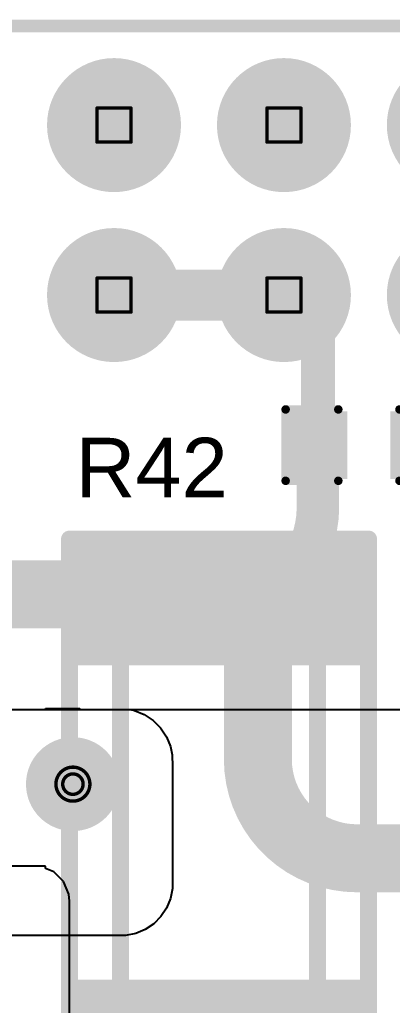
# Model space of a CAD drawing. Header units: inches. Extents: x 0 to 11.3, y 0 to 5.5.
# Drawn here: x 2.36 to 2.579, y 1.973 to 2.553 of the extents above; entities that cross this region are included whole.
import ezdxf

# ---------------------------------------------------------------- set-up
doc = ezdxf.new("R2010")
doc.units = ezdxf.units.IN
doc.header["$MEASUREMENT"] = 0
for name, color, linetype in [('Board Outline', 216, 'Continuous'), ('Bottom Layer', 5, 'Continuous'), ('Bottom Overlay', 54, 'Continuous'), ('Bottom Paste', 16, 'Continuous'), ('Bottom Solder', 6, 'Continuous'), ('Drill Drawing', 1, 'Continuous'), ('Multi-Layer', 9, 'Continuous'), ('Pad Holes', 156, 'Continuous'), ('Top Layer', 1, 'Continuous'), ('Top Overlay', 2, 'Continuous'), ('Top Paste', 8, 'Continuous'), ('Top Solder', 216, 'Continuous'), ('Via Holes', 16, 'Continuous')]:
    doc.layers.add(name, color=color, linetype=linetype)
doc.styles.add('Arial', font='', dxfattribs={"height": 0.2})
doc.styles.get('Arial').set_extended_font_data('Arial')

# ---------------------------------------------------------------- blocks, each defined once
blk = doc.blocks.new('SFH11_PBPC_D12_RA_BK_7')
at = {"layer": 'Bottom Layer'}
h = blk.add_hatch(color=5, dxfattribs=at)
edge = h.paths.add_edge_path()
edge.add_arc((-0.35, 0.05), 0.03543, 0, 360)
h = blk.add_hatch(color=5, dxfattribs=at)
edge = h.paths.add_edge_path()
edge.add_arc((-0.25, 0.05), 0.03543, 0, 360)
h = blk.add_hatch(color=5, dxfattribs=at)
edge = h.paths.add_edge_path()
edge.add_arc((-0.35, -0.05), 0.03543, 0, 360)
h = blk.add_hatch(color=5, dxfattribs=at)
edge = h.paths.add_edge_path()
edge.add_arc((-0.25, -0.05), 0.03543, 0, 360)
at = {"layer": 'Bottom Solder'}
h = blk.add_hatch(color=6, dxfattribs=at)
edge = h.paths.add_edge_path()
edge.add_arc((-0.45, 0.05), 0.03943, 0, 360)
h = blk.add_hatch(color=6, dxfattribs=at)
edge = h.paths.add_edge_path()
edge.add_arc((-0.35, 0.05), 0.03943, 0, 360)
h = blk.add_hatch(color=6, dxfattribs=at)
edge = h.paths.add_edge_path()
edge.add_arc((-0.25, 0.05), 0.03943, 0, 360)
h = blk.add_hatch(color=6, dxfattribs=at)
edge = h.paths.add_edge_path()
edge.add_arc((-0.45, -0.05), 0.03943, 0, 360)
h = blk.add_hatch(color=6, dxfattribs=at)
edge = h.paths.add_edge_path()
edge.add_arc((-0.35, -0.05), 0.03943, 0, 360)
h = blk.add_hatch(color=6, dxfattribs=at)
edge = h.paths.add_edge_path()
edge.add_arc((-0.25, -0.05), 0.03943, 0, 360)
at = {"layer": 'Multi-Layer'}
h = blk.add_hatch(color=9, dxfattribs=at)
edge = h.paths.add_edge_path()
edge.add_arc((-0.35, 0.05), 0.03543, 0, 360)
h = blk.add_hatch(color=9, dxfattribs=at)
edge = h.paths.add_edge_path()
edge.add_arc((-0.25, 0.05), 0.03543, 0, 360)
h = blk.add_hatch(color=9, dxfattribs=at)
edge = h.paths.add_edge_path()
edge.add_arc((-0.35, -0.05), 0.03543, 0, 360)
h = blk.add_hatch(color=9, dxfattribs=at)
edge = h.paths.add_edge_path()
edge.add_arc((-0.25, -0.05), 0.03543, 0, 360)
at = {"layer": 'Pad Holes'}
h = blk.add_hatch(color=7, dxfattribs=at)
edge = h.paths.add_edge_path()
edge.add_arc((-0.35, 0.05), 0.02008, 0, 360)
h = blk.add_hatch(color=7, dxfattribs=at)
edge = h.paths.add_edge_path()
edge.add_arc((-0.25, 0.05), 0.02008, 0, 360)
h = blk.add_hatch(color=7, dxfattribs=at)
edge = h.paths.add_edge_path()
edge.add_arc((-0.35, -0.05), 0.02008, 0, 360)
h = blk.add_hatch(color=7, dxfattribs=at)
edge = h.paths.add_edge_path()
edge.add_arc((-0.25, -0.05), 0.02008, 0, 360)
at = {"layer": 'Top Layer'}
h = blk.add_hatch(color=1, dxfattribs=at)
edge = h.paths.add_edge_path()
edge.add_arc((-0.35, 0.05), 0.03543, 0, 360)
h = blk.add_hatch(color=1, dxfattribs=at)
edge = h.paths.add_edge_path()
edge.add_arc((-0.25, 0.05), 0.03543, 0, 360)
h = blk.add_hatch(color=1, dxfattribs=at)
edge = h.paths.add_edge_path()
edge.add_arc((-0.35, -0.05), 0.03543, 0, 360)
h = blk.add_hatch(color=1, dxfattribs=at)
edge = h.paths.add_edge_path()
edge.add_arc((-0.25, -0.05), 0.03543, 0, 360)
at = {"layer": 'Top Solder'}
h = blk.add_hatch(color=216, dxfattribs=at)
edge = h.paths.add_edge_path()
edge.add_arc((-0.45, 0.05), 0.03943, 0, 360)
h = blk.add_hatch(color=216, dxfattribs=at)
edge = h.paths.add_edge_path()
edge.add_arc((-0.35, 0.05), 0.03943, 0, 360)
h = blk.add_hatch(color=216, dxfattribs=at)
edge = h.paths.add_edge_path()
edge.add_arc((-0.25, 0.05), 0.03943, 0, 360)
h = blk.add_hatch(color=216, dxfattribs=at)
edge = h.paths.add_edge_path()
edge.add_arc((-0.45, -0.05), 0.03943, 0, 360)
h = blk.add_hatch(color=216, dxfattribs=at)
edge = h.paths.add_edge_path()
edge.add_arc((-0.35, -0.05), 0.03943, 0, 360)
h = blk.add_hatch(color=216, dxfattribs=at)
edge = h.paths.add_edge_path()
edge.add_arc((-0.25, -0.05), 0.03943, 0, 360)
blk = doc.blocks.new('RES_2512_12')
at = {"layer": 'Top Layer'}
for points in [[(-0.15945, 0.06693), (-0.09646, 0.06693), (-0.09646, -0.06693), (-0.15945, -0.06693)], [(0.09646, 0.06693), (0.15945, 0.06693), (0.15945, -0.06693), (0.09646, -0.06693)]]:
    blk.add_hatch(color=1, dxfattribs=at).paths.add_polyline_path(points)
at = {"layer": 'Top Paste'}
for points in [[(-0.15945, 0.06693), (-0.09646, 0.06693), (-0.09646, -0.06693), (-0.15945, -0.06693)], [(0.09646, 0.06693), (0.15945, 0.06693), (0.15945, -0.06693), (0.09646, -0.06693)]]:
    blk.add_hatch(color=8, dxfattribs=at).paths.add_polyline_path(points)
at = {"layer": 'Top Solder'}
for points in [[(-0.16345, 0.07093), (-0.09246, 0.07093), (-0.09246, -0.07093), (-0.16345, -0.07093)], [(0.09246, 0.07093), (0.16345, 0.07093), (0.16345, -0.07093), (0.09246, -0.07093)]]:
    blk.add_hatch(color=216, dxfattribs=at).paths.add_polyline_path(points)
at = {"layer": 'Top Overlay'}
for points in [[(-0.167, 0.073, 0.01, 0.01, 0), (-0.167, -0.073, 0.01, 0.01, 0)], [(-0.167, 0.073, 0.01, 0.01, 0), (0.16679, 0.073, 0.01, 0.01, 0)], [(0.16679, 0.073, 0.01, 0.01, 0), (0.16679, -0.073, 0.01, 0.01, 0)], [(-0.167, -0.073, 0.01, 0.01, 0), (0.16679, -0.073, 0.01, 0.01, 0)]]:
    blk.add_lwpolyline(points, format="xyseb", dxfattribs=at)
for points in [[(-0.1695, 0.073, 0.005, 0.005, 1), (-0.1645, 0.073, 0.005, 0.005, 1)], [(-0.1695, 0.073, 0.005, 0.005, 1), (-0.1645, 0.073, 0.005, 0.005, 1)], [(0.16429, 0.073, 0.005, 0.005, 1), (0.16929, 0.073, 0.005, 0.005, 1)], [(0.16429, 0.073, 0.005, 0.005, 1), (0.16929, 0.073, 0.005, 0.005, 1)], [(-0.1695, -0.073, 0.005, 0.005, 1), (-0.1645, -0.073, 0.005, 0.005, 1)], [(-0.1695, -0.073, 0.005, 0.005, 1), (-0.1645, -0.073, 0.005, 0.005, 1)], [(0.16429, -0.073, 0.005, 0.005, 1), (0.16929, -0.073, 0.005, 0.005, 1)], [(0.16429, -0.073, 0.005, 0.005, 1), (0.16929, -0.073, 0.005, 0.005, 1)]]:
    blk.add_lwpolyline(points, format="xyseb", close=True, dxfattribs=at)
blk = doc.blocks.new('RES_2512_B_15')
at = {"layer": 'Bottom Layer'}
for points in [[(-0.15945, 0.06693), (-0.09646, 0.06693), (-0.09646, -0.06693), (-0.15945, -0.06693)], [(0.09646, 0.06693), (0.15945, 0.06693), (0.15945, -0.06693), (0.09646, -0.06693)]]:
    blk.add_hatch(color=5, dxfattribs=at).paths.add_polyline_path(points)
at = {"layer": 'Bottom Paste'}
for points in [[(-0.15945, 0.06693), (-0.09646, 0.06693), (-0.09646, -0.06693), (-0.15945, -0.06693)], [(0.09646, 0.06693), (0.15945, 0.06693), (0.15945, -0.06693), (0.09646, -0.06693)]]:
    blk.add_hatch(color=16, dxfattribs=at).paths.add_polyline_path(points)
at = {"layer": 'Bottom Solder'}
for points in [[(-0.16345, 0.07093), (-0.09246, 0.07093), (-0.09246, -0.07093), (-0.16345, -0.07093)], [(0.09246, 0.07093), (0.16345, 0.07093), (0.16345, -0.07093), (0.09246, -0.07093)]]:
    blk.add_hatch(color=6, dxfattribs=at).paths.add_polyline_path(points)
at = {"layer": 'Bottom Overlay'}
for points in [[(-0.167, 0.073, 0.01, 0.01, 0), (-0.167, -0.073, 0.01, 0.01, 0)], [(-0.167, 0.073, 0.01, 0.01, 0), (0.16679, 0.073, 0.01, 0.01, 0)], [(0.16679, 0.073, 0.01, 0.01, 0), (0.16679, -0.073, 0.01, 0.01, 0)], [(-0.167, -0.073, 0.01, 0.01, 0), (0.16679, -0.073, 0.01, 0.01, 0)]]:
    blk.add_lwpolyline(points, format="xyseb", dxfattribs=at)
for points in [[(-0.1695, 0.073, 0.005, 0.005, 1), (-0.1645, 0.073, 0.005, 0.005, 1)], [(-0.1695, 0.073, 0.005, 0.005, 1), (-0.1645, 0.073, 0.005, 0.005, 1)], [(0.16429, 0.073, 0.005, 0.005, 1), (0.16929, 0.073, 0.005, 0.005, 1)], [(0.16429, 0.073, 0.005, 0.005, 1), (0.16929, 0.073, 0.005, 0.005, 1)], [(-0.1695, -0.073, 0.005, 0.005, 1), (-0.1645, -0.073, 0.005, 0.005, 1)], [(-0.1695, -0.073, 0.005, 0.005, 1), (-0.1645, -0.073, 0.005, 0.005, 1)], [(0.16429, -0.073, 0.005, 0.005, 1), (0.16929, -0.073, 0.005, 0.005, 1)], [(0.16429, -0.073, 0.005, 0.005, 1), (0.16929, -0.073, 0.005, 0.005, 1)]]:
    blk.add_lwpolyline(points, format="xyseb", close=True, dxfattribs=at)
blk = doc.blocks.new('C___0603_60')
at = {"layer": 'Top Layer'}
for points in [[(-0.015, 0.0175), (-0.015, -0.0175), (-0.045, -0.0175), (-0.045, 0.0175)], [(0.045, 0.0175), (0.045, -0.0175), (0.015, -0.0175), (0.015, 0.0175)]]:
    blk.add_hatch(color=1, dxfattribs=at).paths.add_polyline_path(points)
at = {"layer": 'Top Paste'}
for points in [[(-0.015, 0.0175), (-0.015, -0.0175), (-0.045, -0.0175), (-0.045, 0.0175)], [(0.045, 0.0175), (0.045, -0.0175), (0.015, -0.0175), (0.015, 0.0175)]]:
    blk.add_hatch(color=8, dxfattribs=at).paths.add_polyline_path(points)
at = {"layer": 'Top Solder'}
for points in [[(-0.01264, 0.01986), (-0.01264, -0.01986), (-0.04736, -0.01986), (-0.04736, 0.01986)], [(0.04736, 0.01986), (0.04736, -0.01986), (0.01264, -0.01986), (0.01264, 0.01986)]]:
    blk.add_hatch(color=216, dxfattribs=at).paths.add_polyline_path(points)
at = {"layer": 'Top Overlay'}
for points in [[(-0.049, 0.021, 0.005, 0.005, 0), (-0.049, -0.021, 0.005, 0.005, 0)], [(-0.018, 0.021, 0.005, 0.005, 0), (-0.049, 0.021, 0.005, 0.005, 0)], [(0.049, 0.021, 0.005, 0.005, 0), (0.018, 0.021, 0.005, 0.005, 0)], [(0.049, 0.021, 0.005, 0.005, 0), (0.049, -0.021, 0.005, 0.005, 0)], [(-0.018, -0.021, 0.005, 0.005, 0), (-0.049, -0.021, 0.005, 0.005, 0)], [(0.049, -0.021, 0.005, 0.005, 0), (0.018, -0.021, 0.005, 0.005, 0)]]:
    blk.add_lwpolyline(points, format="xyseb", dxfattribs=at)
for points in [[(-0.05025, 0.021, 0.0025, 0.0025, 1), (-0.04775, 0.021, 0.0025, 0.0025, 1)], [(-0.05025, 0.021, 0.0025, 0.0025, 1), (-0.04775, 0.021, 0.0025, 0.0025, 1)], [(-0.01925, 0.021, 0.0025, 0.0025, 1), (-0.01675, 0.021, 0.0025, 0.0025, 1)], [(0.01675, 0.021, 0.0025, 0.0025, 1), (0.01925, 0.021, 0.0025, 0.0025, 1)], [(0.04775, 0.021, 0.0025, 0.0025, 1), (0.05025, 0.021, 0.0025, 0.0025, 1)], [(0.04775, 0.021, 0.0025, 0.0025, 1), (0.05025, 0.021, 0.0025, 0.0025, 1)], [(-0.05025, -0.021, 0.0025, 0.0025, 1), (-0.04775, -0.021, 0.0025, 0.0025, 1)], [(-0.05025, -0.021, 0.0025, 0.0025, 1), (-0.04775, -0.021, 0.0025, 0.0025, 1)], [(-0.01925, -0.021, 0.0025, 0.0025, 1), (-0.01675, -0.021, 0.0025, 0.0025, 1)], [(0.01675, -0.021, 0.0025, 0.0025, 1), (0.01925, -0.021, 0.0025, 0.0025, 1)], [(0.04775, -0.021, 0.0025, 0.0025, 1), (0.05025, -0.021, 0.0025, 0.0025, 1)], [(0.04775, -0.021, 0.0025, 0.0025, 1), (0.05025, -0.021, 0.0025, 0.0025, 1)]]:
    blk.add_lwpolyline(points, format="xyseb", close=True, dxfattribs=at)

msp = doc.modelspace()

# ---------------------------------------------------------------- hatches: boundary and pattern name
at = {"layer": 'Bottom Layer'}
h = msp.add_hatch(color=5, dxfattribs=at)
edge = h.paths.add_edge_path()
edge.add_arc((2.39116, 2.10317), 0.02362, 0, 360)
at = {"layer": 'Bottom Solder'}
h = msp.add_hatch(color=6, dxfattribs=at)
edge = h.paths.add_edge_path()
edge.add_arc((2.39116, 2.10317), 0.02762, 0, 360)
at = {"layer": 'Top Layer'}
h = msp.add_hatch(color=1, dxfattribs=at)
edge = h.paths.add_edge_path()
edge.add_arc((2.39116, 2.10317), 0.02362, 0, 360)
at = {"layer": 'Top Solder'}
h = msp.add_hatch(color=216, dxfattribs=at)
edge = h.paths.add_edge_path()
edge.add_arc((2.39116, 2.10317), 0.02762, 0, 360)
at = {"layer": 'Via Holes'}
h = msp.add_hatch(color=7, dxfattribs=at)
edge = h.paths.add_edge_path()
edge.add_arc((2.39116, 2.10317), 0.01181, 0, 360)

# ---------------------------------------------------------------- linework, layer by layer
at = {"layer": 'Board Outline'}
msp.add_lwpolyline([(0.00984, 2.54921, 0.0075, 0.0075, 0), (4.32087, 2.54921, 0.0075, 0.0075, 0)], format="xyseb", dxfattribs=at)
at = {"layer": 'Bottom Layer'}
for p, q in [((2.18123, 2.147), (2.37509, 2.147)), ((2.37509, 2.147), (2.37509, 2.1477)), ((2.37509, 2.1477), (2.39523, 2.1477)), ((2.39523, 2.1477), (2.39523, 2.147)), ((2.39523, 2.147), (2.42479, 2.147)), ((2.42479, 2.147), (2.42737, 2.14649)), ((2.42737, 2.14649), (2.43314, 2.1441)), ((2.43314, 2.1441), (2.43832, 2.14063)), ((2.43832, 2.14063), (2.44274, 2.13622)), ((2.44274, 2.13622), (2.4462, 2.13103)), ((2.4462, 2.13103), (2.44859, 2.12527)), ((2.44859, 2.12527), (2.44957, 2.12035)), ((2.44957, 2.12035), (2.44957, 2.11785)), ((2.44957, 2.11785), (2.44981, 2.11603)), ((2.44981, 2.11603), (2.44981, 2.04172)), ((2.44981, 2.04172), (2.44863, 2.03579)), ((2.44863, 2.03579), (2.44632, 2.03022)), ((2.44632, 2.03022), (2.44297, 2.0252)), ((2.44297, 2.0252), (2.4387, 2.02093)), ((2.4387, 2.02093), (2.43368, 2.01757)), ((2.37509, 2.01409), (2.31794, 2.01409)), ((2.38309, 2.01409), (2.37509, 2.01409)), ((2.37509, 2.01409), (2.37509, 2.01409)), ((2.41916, 2.01409), (2.38309, 2.01409)), ((2.42218, 2.01409), (2.41916, 2.01409)), ((2.41916, 2.01409), (2.41916, 2.01409)), ((2.4281, 2.01526), (2.42218, 2.01409)), ((2.43368, 2.01757), (2.4281, 2.01526))]:
    msp.add_line(p, q, dxfattribs=at)
for points in [[(2.41535, 2.39095, 0.03, 0.03, 0), (2.51535, 2.39095, 0.03, 0.03, 0)], [(2.5, 2.11785, 0.04, 0.04, 0), (2.5, 2.20849, 0.04, 0.04, 0)], [(2.55832, 2.05953, 0.04, 0.04, -0.414214), (2.5, 2.11785, 0.04, 0.04, 0)], [(2.55832, 2.05953, 0.04, 0.04, 0), (2.65329, 2.05953, 0.04, 0.04, 0)]]:
    msp.add_lwpolyline(points, format="xyseb", dxfattribs=at)
for points in [[(2.40785, 2.39095, 0.015, 0.015, 1), (2.42285, 2.39095, 0.015, 0.015, 1)], [(2.50785, 2.39095, 0.015, 0.015, 1), (2.52285, 2.39095, 0.015, 0.015, 1)], [(2.49, 2.20849, 0.02, 0.02, 1), (2.51, 2.20849, 0.02, 0.02, 1)], [(2.49, 2.11785, 0.02, 0.02, 1), (2.51, 2.11785, 0.02, 0.02, 1)], [(2.49, 2.11785, 0.02, 0.02, 1), (2.51, 2.11785, 0.02, 0.02, 1)], [(2.54832, 2.05953, 0.02, 0.02, 1), (2.56832, 2.05953, 0.02, 0.02, 1)], [(2.54832, 2.05953, 0.02, 0.02, 1), (2.56832, 2.05953, 0.02, 0.02, 1)]]:
    msp.add_lwpolyline(points, format="xyseb", close=True, dxfattribs=at)
at = {"layer": 'Drill Drawing'}
for points in [[(2.40535, 2.50095, 0.002, 0.002, 0), (2.42535, 2.50095, 0.002, 0.002, 0)], [(2.40535, 2.48095, 0.002, 0.002, 0), (2.40535, 2.50095, 0.002, 0.002, 0)], [(2.42535, 2.48095, 0.002, 0.002, 0), (2.42535, 2.50095, 0.002, 0.002, 0)], [(2.50535, 2.50095, 0.002, 0.002, 0), (2.52535, 2.50095, 0.002, 0.002, 0)], [(2.50535, 2.48095, 0.002, 0.002, 0), (2.50535, 2.50095, 0.002, 0.002, 0)], [(2.52535, 2.48095, 0.002, 0.002, 0), (2.52535, 2.50095, 0.002, 0.002, 0)], [(2.40535, 2.48095, 0.002, 0.002, 0), (2.42535, 2.48095, 0.002, 0.002, 0)], [(2.50535, 2.48095, 0.002, 0.002, 0), (2.52535, 2.48095, 0.002, 0.002, 0)], [(2.40535, 2.40095, 0.002, 0.002, 0), (2.42535, 2.40095, 0.002, 0.002, 0)], [(2.40535, 2.38095, 0.002, 0.002, 0), (2.40535, 2.40095, 0.002, 0.002, 0)], [(2.42535, 2.38095, 0.002, 0.002, 0), (2.42535, 2.40095, 0.002, 0.002, 0)], [(2.50535, 2.40095, 0.002, 0.002, 0), (2.52535, 2.40095, 0.002, 0.002, 0)], [(2.50535, 2.38095, 0.002, 0.002, 0), (2.50535, 2.40095, 0.002, 0.002, 0)], [(2.52535, 2.38095, 0.002, 0.002, 0), (2.52535, 2.40095, 0.002, 0.002, 0)], [(2.40535, 2.38095, 0.002, 0.002, 0), (2.42535, 2.38095, 0.002, 0.002, 0)], [(2.50535, 2.38095, 0.002, 0.002, 0), (2.52535, 2.38095, 0.002, 0.002, 0)]]:
    msp.add_lwpolyline(points, format="xyseb", dxfattribs=at)
for points in [[(2.40485, 2.50095, 0.001, 0.001, 1), (2.40585, 2.50095, 0.001, 0.001, 1)], [(2.40485, 2.50095, 0.001, 0.001, 1), (2.40585, 2.50095, 0.001, 0.001, 1)], [(2.42485, 2.50095, 0.001, 0.001, 1), (2.42585, 2.50095, 0.001, 0.001, 1)], [(2.42485, 2.50095, 0.001, 0.001, 1), (2.42585, 2.50095, 0.001, 0.001, 1)], [(2.50485, 2.50095, 0.001, 0.001, 1), (2.50585, 2.50095, 0.001, 0.001, 1)], [(2.50485, 2.50095, 0.001, 0.001, 1), (2.50585, 2.50095, 0.001, 0.001, 1)], [(2.52485, 2.50095, 0.001, 0.001, 1), (2.52585, 2.50095, 0.001, 0.001, 1)], [(2.52485, 2.50095, 0.001, 0.001, 1), (2.52585, 2.50095, 0.001, 0.001, 1)], [(2.40485, 2.48095, 0.001, 0.001, 1), (2.40585, 2.48095, 0.001, 0.001, 1)], [(2.40485, 2.48095, 0.001, 0.001, 1), (2.40585, 2.48095, 0.001, 0.001, 1)], [(2.42485, 2.48095, 0.001, 0.001, 1), (2.42585, 2.48095, 0.001, 0.001, 1)], [(2.42485, 2.48095, 0.001, 0.001, 1), (2.42585, 2.48095, 0.001, 0.001, 1)], [(2.50485, 2.48095, 0.001, 0.001, 1), (2.50585, 2.48095, 0.001, 0.001, 1)], [(2.50485, 2.48095, 0.001, 0.001, 1), (2.50585, 2.48095, 0.001, 0.001, 1)], [(2.52485, 2.48095, 0.001, 0.001, 1), (2.52585, 2.48095, 0.001, 0.001, 1)], [(2.52485, 2.48095, 0.001, 0.001, 1), (2.52585, 2.48095, 0.001, 0.001, 1)], [(2.40485, 2.40095, 0.001, 0.001, 1), (2.40585, 2.40095, 0.001, 0.001, 1)], [(2.40485, 2.40095, 0.001, 0.001, 1), (2.40585, 2.40095, 0.001, 0.001, 1)], [(2.42485, 2.40095, 0.001, 0.001, 1), (2.42585, 2.40095, 0.001, 0.001, 1)], [(2.42485, 2.40095, 0.001, 0.001, 1), (2.42585, 2.40095, 0.001, 0.001, 1)], [(2.50485, 2.40095, 0.001, 0.001, 1), (2.50585, 2.40095, 0.001, 0.001, 1)], [(2.50485, 2.40095, 0.001, 0.001, 1), (2.50585, 2.40095, 0.001, 0.001, 1)], [(2.52485, 2.40095, 0.001, 0.001, 1), (2.52585, 2.40095, 0.001, 0.001, 1)], [(2.52485, 2.40095, 0.001, 0.001, 1), (2.52585, 2.40095, 0.001, 0.001, 1)], [(2.40485, 2.38095, 0.001, 0.001, 1), (2.40585, 2.38095, 0.001, 0.001, 1)], [(2.40485, 2.38095, 0.001, 0.001, 1), (2.40585, 2.38095, 0.001, 0.001, 1)], [(2.42485, 2.38095, 0.001, 0.001, 1), (2.42585, 2.38095, 0.001, 0.001, 1)], [(2.42485, 2.38095, 0.001, 0.001, 1), (2.42585, 2.38095, 0.001, 0.001, 1)], [(2.50485, 2.38095, 0.001, 0.001, 1), (2.50585, 2.38095, 0.001, 0.001, 1)], [(2.50485, 2.38095, 0.001, 0.001, 1), (2.50585, 2.38095, 0.001, 0.001, 1)], [(2.52485, 2.38095, 0.001, 0.001, 1), (2.52585, 2.38095, 0.001, 0.001, 1)], [(2.52485, 2.38095, 0.001, 0.001, 1), (2.52585, 2.38095, 0.001, 0.001, 1)], [(2.40116, 2.10317, 0.002, 0.002, 1), (2.38116, 2.10317, 0.002, 0.002, 1)], [(2.39716, 2.10317, 0.002, 0.002, 1), (2.38516, 2.10317, 0.002, 0.002, 1)], [(2.38066, 2.10317, 0.001, 0.001, 1), (2.38166, 2.10317, 0.001, 0.001, 1)], [(2.38466, 2.10317, 0.001, 0.001, 1), (2.38566, 2.10317, 0.001, 0.001, 1)], [(2.39666, 2.10317, 0.001, 0.001, 1), (2.39766, 2.10317, 0.001, 0.001, 1)], [(2.40066, 2.10317, 0.001, 0.001, 1), (2.40166, 2.10317, 0.001, 0.001, 1)]]:
    msp.add_lwpolyline(points, format="xyseb", close=True, dxfattribs=at)
at = {"layer": 'Top Layer'}
for p, q in [((2.26399, 2.147), (2.57123, 2.147)), ((2.57123, 2.147), (2.57123, 2.147)), ((2.57123, 2.147), (2.76509, 2.147)), ((2.37509, 2.05499), (2.26504, 2.05499)), ((2.37509, 2.05355), (2.37509, 2.05499)), ((2.38, 2.05152), (2.37509, 2.05355)), ((2.38569, 2.04583), (2.38, 2.05152)), ((2.38877, 2.0384), (2.38569, 2.04583)), ((2.38916, 2.03438), (2.38877, 2.0384)), ((2.38916, 1.92288), (2.38916, 2.03438))]:
    msp.add_line(p, q, dxfattribs=at)
for points in [[(2.41535, 2.39095, 0.03, 0.03, 0), (2.51535, 2.39095, 0.03, 0.03, 0)], [(2.51535, 2.39095, 0.02, 0.02, -0.414214), (2.53535, 2.37095, 0.02, 0.02, 0)], [(2.53535, 2.30265, 0.02, 0.02, 0), (2.53535, 2.37095, 0.02, 0.02, 0)], [(2.53535, 2.2658, 0.025, 0.025, 0), (2.53535, 2.30265, 0.025, 0.025, 0)], [(2.53535, 2.2658, 0.025, 0.025, -0.195573), (2.51909, 2.2258, 0.025, 0.025, 0)], [(2.30977, 2.21478, 0.04, 0.04, 0), (2.45587, 2.21478, 0.04, 0.04, 0)], [(2.46216, 2.20849, 0.025, 0.025, 0), (2.51909, 2.2258, 0.025, 0.025, 0)]]:
    msp.add_lwpolyline(points, format="xyseb", dxfattribs=at)
for points in [[(2.40785, 2.39095, 0.015, 0.015, 1), (2.42285, 2.39095, 0.015, 0.015, 1)], [(2.50785, 2.39095, 0.015, 0.015, 1), (2.52285, 2.39095, 0.015, 0.015, 1)], [(2.51035, 2.39095, 0.01, 0.01, 1), (2.52035, 2.39095, 0.01, 0.01, 1)], [(2.53035, 2.37095, 0.01, 0.01, 1), (2.54035, 2.37095, 0.01, 0.01, 1)], [(2.53035, 2.37095, 0.01, 0.01, 1), (2.54035, 2.37095, 0.01, 0.01, 1)], [(2.5291, 2.30265, 0.0125, 0.0125, 1), (2.5416, 2.30265, 0.0125, 0.0125, 1)], [(2.53035, 2.30265, 0.01, 0.01, 1), (2.54035, 2.30265, 0.01, 0.01, 1)], [(2.5291, 2.2658, 0.0125, 0.0125, 1), (2.5416, 2.2658, 0.0125, 0.0125, 1)], [(2.5291, 2.2658, 0.0125, 0.0125, 1), (2.5416, 2.2658, 0.0125, 0.0125, 1)], [(2.44587, 2.21478, 0.02, 0.02, 1), (2.46587, 2.21478, 0.02, 0.02, 1)], [(2.51284, 2.2258, 0.0125, 0.0125, 1), (2.52534, 2.2258, 0.0125, 0.0125, 1)], [(2.51284, 2.2258, 0.0125, 0.0125, 1), (2.52534, 2.2258, 0.0125, 0.0125, 1)], [(2.45591, 2.20849, 0.0125, 0.0125, 1), (2.46841, 2.20849, 0.0125, 0.0125, 1)]]:
    msp.add_lwpolyline(points, format="xyseb", close=True, dxfattribs=at)

# ---------------------------------------------------------------- block references
for name, p, rotation in [('SFH11_PBPC_D12_RA_BK_7', (2.16535, 2.44095), 180), ('C___0603_60', (2.56535, 2.30265), 180), ('RES_2512_12', (2.46216, 2.08055), 90), ('RES_2512_B_15', (2.49216, 2.08054), 90)]:
    msp.add_blockref(name, p, dxfattribs=dict(rotation=rotation))

# ---------------------------------------------------------------- texts
at = {"layer": 'Top Overlay', "style": 'Arial'}
msp.add_text('R42', height=0.035, dxfattribs=at).set_placement((2.39262, 2.27195))

doc.saveas('drawing.dxf')
